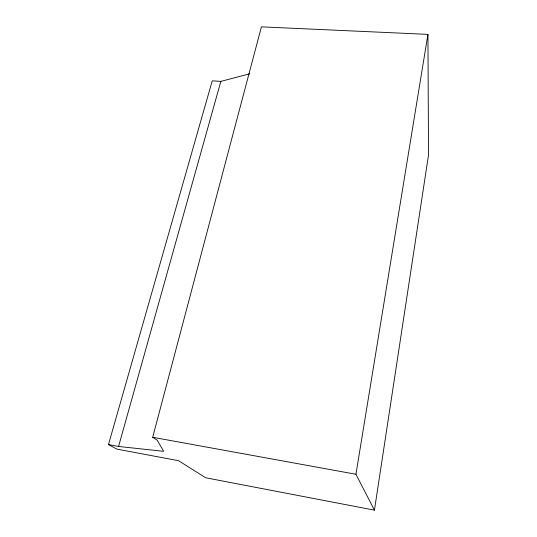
<?xml version="1.0" encoding="UTF-8"?>
<svg xmlns="http://www.w3.org/2000/svg" width="537" height="537" viewBox="0 0 537 537"><rect width="100%" height="100%" fill="white"/><g stroke="black" fill="none" stroke-linecap="round" stroke-linejoin="round"><path stroke-width="0.81" d="M108.474 444.562L116.831 449.107L178.573 460.712L205.617 477.749L374.437 510.15L428.526 154.951L427.929 34.381L261.418 26.85L152.696 437.272L157.22 440.239L163.651 451.322L118.563 446.455L108.474 444.562L212.243 80.825L220.848 81.376L249.765 73.791M374.437 510.15L355.937 474.258L427.929 34.381M118.563 446.455L220.848 81.376M152.696 437.272L355.937 474.258"/></g></svg>
